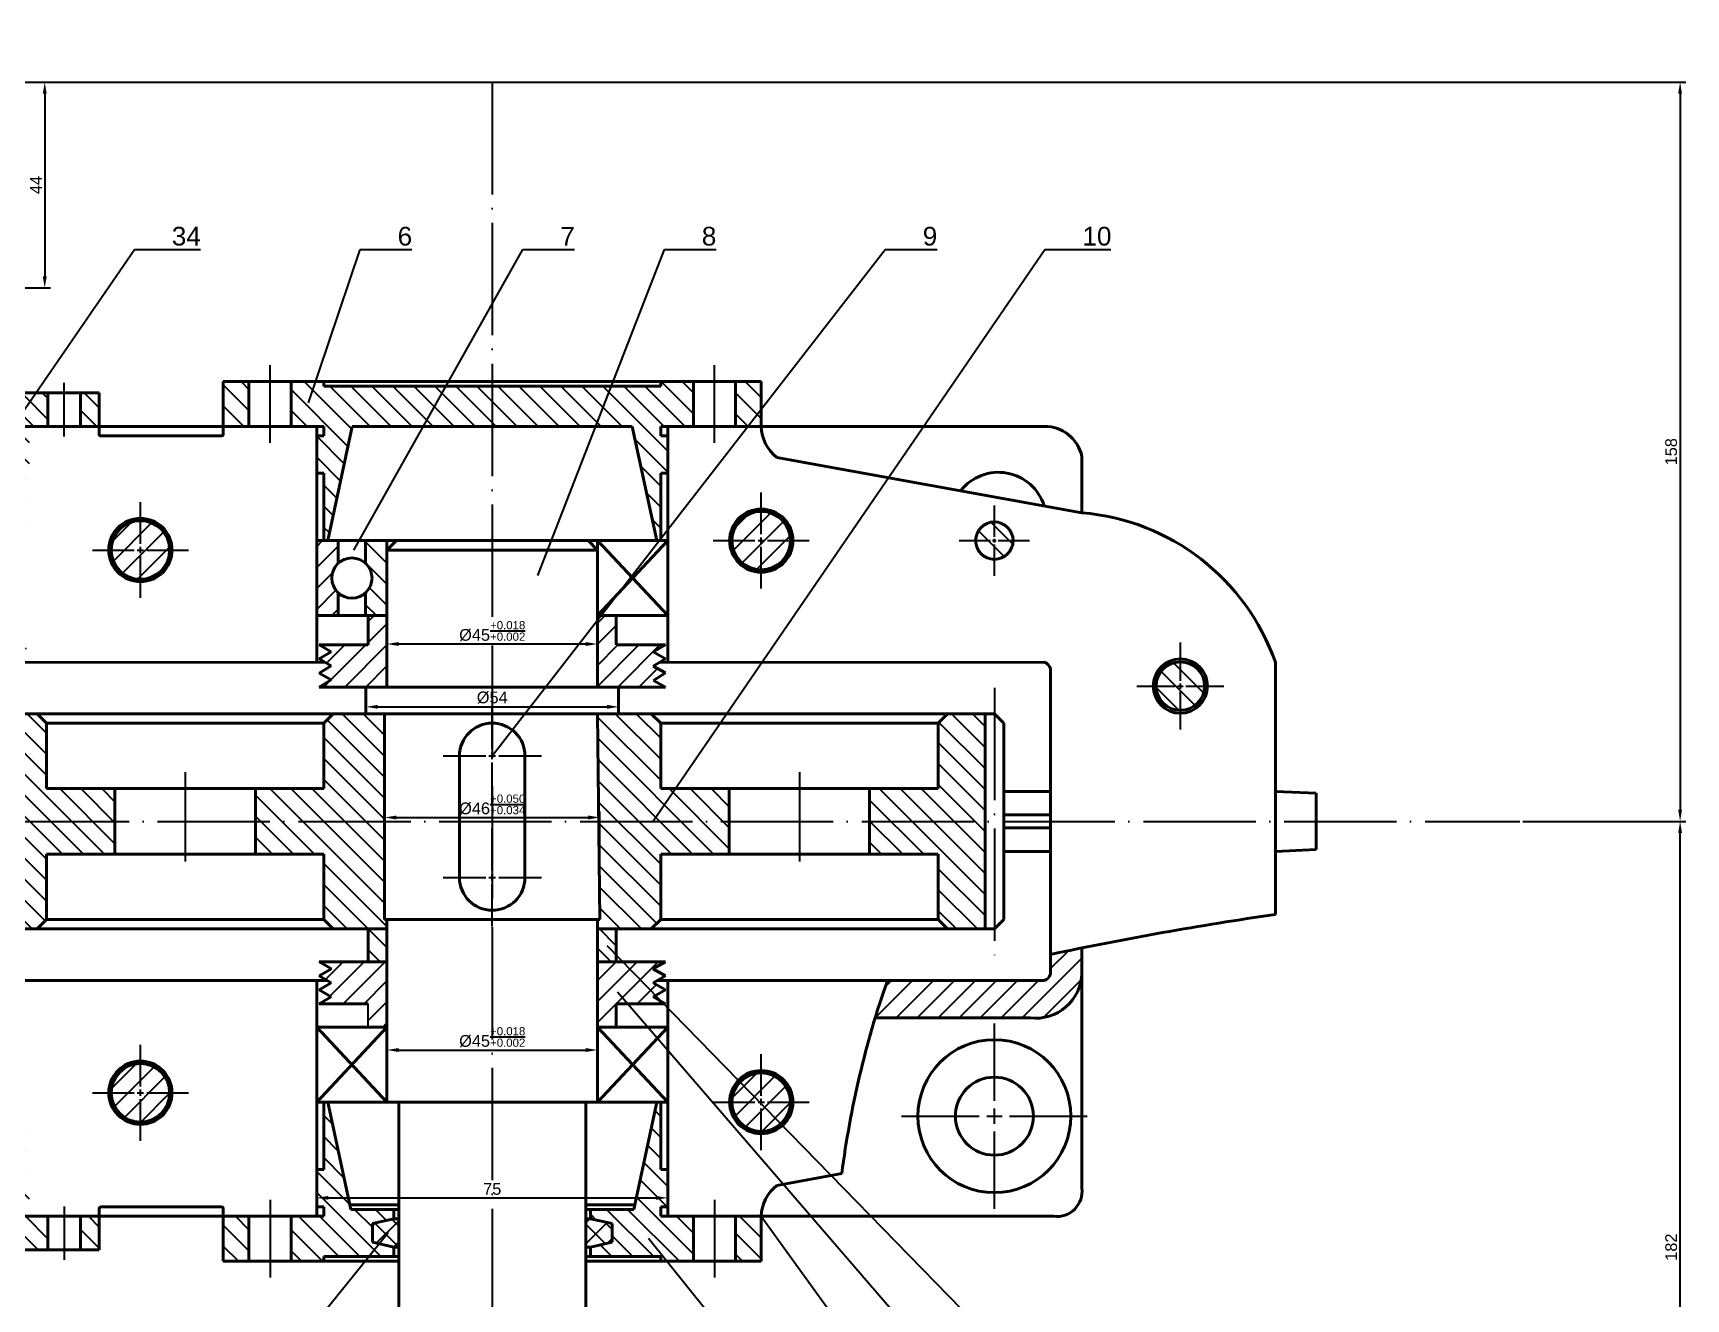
# Model space of a CAD drawing. Header units: millimetres. Extents: x 0 to 2913, y 0 to 841.
# Drawn here: x 326.5 to 679.8, y 185.9 to 456.5 of the extents above; entities that cross this region are included whole.
import ezdxf
from ezdxf import colors
from ezdxf.entities.mleader import LeaderData, LeaderLine
from ezdxf.math import Vec2, Vec3

# ---------------------------------------------------------------- set-up
doc = ezdxf.new("R2010")
doc.units = ezdxf.units.MM
doc.linetypes.add('ACAD_ISO04W100', pattern=[30, 24, -3, 0, -3])
doc.linetypes.add('CENTER2', pattern=[28.575, 19.05, -3.175, 3.175, -3.175])
doc.layers.get('0').update_dxf_attribs({"linetype": 'ACAD_ISO04W100'})
doc.layers.add('1', color=1, linetype='Continuous')
doc.layers.add('2', color=255, linetype='Continuous')
doc.layers.add('粗实线', color=7, linetype='Continuous', lineweight=30)
doc.styles.get("Standard").update_dxf_attribs({"font": 'arial.ttf'})
doc.dimstyles.new('ISO-25', dxfattribs={"dimtxt": 2.5, "dimasz": 2.5, "dimexe": 1.25, "dimexo": 0.625, "dimtad": 1, "dimtxsty": 'Standard', "dimcen": 2.5, "dimadec": 0, "dimazin": 0, "dimtfac": 1, "dimtmove": 0, "dimatfit": 3, "dimfxl": 1, "dimarcsym": 0})
pattern_1 = [(135, (-2254.677, -853.864), (-2.245064, -2.245064), [])]

# ---------------------------------------------------------------- blocks, each defined once
blk = doc.blocks.new('*U1')
at = {"color": 0, "linetype": 'CENTER2', "transparency": 16777216}
for p, q in [((0, 1.4), (0, 10.5)), ((-10.5, 0), (-1.4, 0)), ((1.4, 0), (10.5, 0)), ((0, -10.5), (0, -1.4))]:
    blk.add_line(p, q, dxfattribs=at)
at = {"color": 0, "linetype": 'Continuous', "transparency": 16777216}
for p, q in [((-0.7, 0), (0.7, 0)), ((0, -0.7), (0, 0.7))]:
    blk.add_line(p, q, dxfattribs=at)
blk = doc.blocks.new('*U4')
at = {"color": 0, "linetype": 'CENTER2', "transparency": 16777216}
blk.add_line((0, -8.3), (0, 8.3), dxfattribs=at)
blk = doc.blocks.new('*U5')
at = {"color": 0, "linetype": 'CENTER2', "transparency": 16777216}
blk.add_line((0, -8.3), (0, 8.3), dxfattribs=at)
blk = doc.blocks.new('*U6')
at = {"color": 0, "linetype": 'CENTER2', "transparency": 16777216}
blk.add_line((0, 8.3), (0, -8.3), dxfattribs=at)
blk = doc.blocks.new('*U7')
at = {"color": 0, "linetype": 'CENTER2', "transparency": 16777216}
blk.add_line((0, 8.3), (0, -8.3), dxfattribs=at)
blk = doc.blocks.new('*U10')
at = {"color": 0, "linetype": 'CENTER2', "transparency": 16777216}
for p, q in [((0, 1.4), (0, 10.5)), ((-10.5, 0), (-1.4, 0)), ((1.4, 0), (10.5, 0)), ((0, -10.5), (0, -1.4))]:
    blk.add_line(p, q, dxfattribs=at)
at = {"color": 0, "linetype": 'Continuous', "transparency": 16777216}
for p, q in [((-0.7, 0), (0.7, 0)), ((0, -0.7), (0, 0.7))]:
    blk.add_line(p, q, dxfattribs=at)
blk = doc.blocks.new('*U21')
at = {"color": 0, "linetype": 'CENTER2', "transparency": 16777216}
for p, q in [((0, 1.351), (0, 10.255)), ((-10.255, 0), (-1.351, 0)), ((1.351, 0), (10.255, 0)), ((0, -10.255), (0, -1.351))]:
    blk.add_line(p, q, dxfattribs=at)
at = {"color": 0, "linetype": 'Continuous', "transparency": 16777216}
for p, q in [((-0.6755, 0), (0.6755, 0)), ((0, -0.6755), (0, 0.6755))]:
    blk.add_line(p, q, dxfattribs=at)
blk = doc.blocks.new('*U22')
at = {"color": 0, "linetype": 'CENTER2', "transparency": 16777216}
for p, q in [((0, 1.351), (0, 10.255)), ((-10.255, 0), (-1.351, 0)), ((1.351, 0), (10.255, 0)), ((0, -10.255), (0, -1.351))]:
    blk.add_line(p, q, dxfattribs=at)
at = {"color": 0, "linetype": 'Continuous', "transparency": 16777216}
for p, q in [((-0.6755, 0), (0.6755, 0)), ((0, -0.6755), (0, 0.6755))]:
    blk.add_line(p, q, dxfattribs=at)
blk = doc.blocks.new('*U24')
at = {"color": 0, "linetype": 'CENTER2', "transparency": 16777216}
for p, q in [((0, 1.351), (0, 10.255)), ((-10.255, 0), (-1.351, 0)), ((1.351, 0), (10.255, 0)), ((0, -10.255), (0, -1.351))]:
    blk.add_line(p, q, dxfattribs=at)
at = {"color": 0, "linetype": 'Continuous', "transparency": 16777216}
for p, q in [((-0.6755, 0), (0.6755, 0)), ((0, -0.6755), (0, 0.6755))]:
    blk.add_line(p, q, dxfattribs=at)
blk = doc.blocks.new('*U25')
at = {"color": 0, "linetype": 'CENTER2', "transparency": 16777216}
for p, q in [((0, 0.8), (0, 7.5)), ((-7.5, 0), (-0.8, 0)), ((0.8, 0), (7.5, 0)), ((0, -7.5), (0, -0.8))]:
    blk.add_line(p, q, dxfattribs=at)
at = {"color": 0, "linetype": 'Continuous', "transparency": 16777216}
for p, q in [((-0.4, 0), (0.4, 0)), ((0, -0.4), (0, 0.4))]:
    blk.add_line(p, q, dxfattribs=at)
blk = doc.blocks.new('*U26')
at = {"color": 0, "linetype": 'CENTER2', "transparency": 16777216}
for p, q in [((0, 1.16), (0, 9.3)), ((-9.3, 0), (-1.16, 0)), ((1.16, 0), (9.3, 0)), ((0, -9.3), (0, -1.16))]:
    blk.add_line(p, q, dxfattribs=at)
at = {"color": 0, "linetype": 'Continuous', "transparency": 16777216}
for p, q in [((-0.58, 0), (0.58, 0)), ((0, -0.58), (0, 0.58))]:
    blk.add_line(p, q, dxfattribs=at)
blk = doc.blocks.new('*U27')
at = {"color": 0, "linetype": 'CENTER2', "transparency": 16777216}
for p, q in [((0, 1.351), (0, 10.255)), ((-10.255, 0), (-1.351, 0)), ((1.351, 0), (10.255, 0)), ((0, -10.255), (0, -1.351))]:
    blk.add_line(p, q, dxfattribs=at)
at = {"color": 0, "linetype": 'Continuous', "transparency": 16777216}
for p, q in [((-0.6755, 0), (0.6755, 0)), ((0, -0.6755), (0, 0.6755))]:
    blk.add_line(p, q, dxfattribs=at)
blk = doc.blocks.new('*U28')
at = {"color": 0, "linetype": 'CENTER2', "transparency": 16777216}
for p, q in [((0, 3.268), (0, 19.84)), ((-19.84, 0), (-3.268, 0)), ((3.268, 0), (19.84, 0)), ((0, -19.84), (0, -3.268))]:
    blk.add_line(p, q, dxfattribs=at)
at = {"color": 0, "linetype": 'Continuous', "transparency": 16777216}
for p, q in [((-1.634, 0), (1.634, 0)), ((0, -1.634), (0, 1.634))]:
    blk.add_line(p, q, dxfattribs=at)
blk = doc.blocks.new('*U29')
at = {"color": 0, "linetype": 'CENTER2', "transparency": 16777216}
blk.add_line((0, 10.5), (0, -10.5), dxfattribs=at)
blk = doc.blocks.new('*U30')
at = {"color": 0, "linetype": 'CENTER2', "transparency": 16777216}
blk.add_line((0, 10.5), (0, -10.5), dxfattribs=at)
blk = doc.blocks.new('_None')
blk = doc.blocks.new('*D43')
at = {"color": 0, "linetype": 'ByBlock', "lineweight": -2, "transparency": 16777216}
for p, q in [((309.29, 445.99), (330.27, 445.99)), ((329.02, 443.49), (329.02, 404.49)), ((309.29, 401.99), (330.27, 401.99))]:
    blk.add_line(p, q, dxfattribs=at)
at = {"color": 0, "linetype": 'ByBlock', "lineweight": -3, "transparency": 16777216}
for points in [[(328.6, 443.49), (329.44, 443.49), (329.02, 445.99)], [(328.6, 404.49), (329.44, 404.49), (329.02, 401.99)]]:
    blk.add_solid(points, dxfattribs=at)
at = {"layer": 'Defpoints', "color": 0, "linetype": 'ByBlock', "lineweight": -3, "transparency": 16777216}
for p in [(308.67, 445.99), (308.67, 401.99), (329.02, 401.99)]:
    blk.add_point(p, dxfattribs=at)
at = {"color": 0, "linetype": 'ByBlock', "lineweight": -3, "transparency": 16777216, "insert": (327.15, 423.99), "char_height": 2.5, "attachment_point": 5, "rotation": 90}
blk.add_mtext('44', dxfattribs=at)
blk = doc.blocks.new('_DotSmall')
at = {"color": 0, "linetype": 'ByBlock', "lineweight": -3, "const_width": 0.5}
blk.add_lwpolyline([(-0.0625, 0, 1), (0.0625, 0, 1)], format="xyb", close=True, dxfattribs=at)
blk = doc.blocks.new('*D45')
at = {"color": 0, "linetype": 'ByBlock', "lineweight": -2, "transparency": 16777216}
for p, q in [((644.96, 287.99), (679.82, 287.99)), ((678.57, 108.49), (678.57, 285.49)), ((442.79, 105.99), (679.82, 105.99))]:
    blk.add_line(p, q, dxfattribs=at)
at = {"color": 0, "linetype": 'ByBlock', "lineweight": -3, "transparency": 16777216}
for points in [[(678.15, 285.49), (678.98, 285.49), (678.57, 287.99)], [(678.15, 108.49), (678.98, 108.49), (678.57, 105.99)]]:
    blk.add_solid(points, dxfattribs=at)
at = {"layer": 'Defpoints', "color": 0, "linetype": 'ByBlock', "lineweight": -3, "transparency": 16777216}
for p in [(644.34, 287.99), (678.57, 287.99), (442.17, 105.99)]:
    blk.add_point(p, dxfattribs=at)
at = {"color": 0, "linetype": 'ByBlock', "lineweight": -3, "transparency": 16777216, "insert": (676.66, 196.99), "char_height": 2.5, "attachment_point": 5, "rotation": 90}
blk.add_mtext('182', dxfattribs=at)
blk = doc.blocks.new('*D46')
at = {"color": 0, "linetype": 'ByBlock', "lineweight": -2, "transparency": 16777216}
for p, q in [((309.29, 445.99), (679.82, 445.99)), ((678.57, 443.49), (678.57, 290.49)), ((644.96, 287.99), (679.82, 287.99))]:
    blk.add_line(p, q, dxfattribs=at)
at = {"color": 0, "linetype": 'ByBlock', "lineweight": -3, "transparency": 16777216}
for points in [[(678.15, 443.49), (678.98, 443.49), (678.57, 445.99)], [(678.15, 290.49), (678.98, 290.49), (678.57, 287.99)]]:
    blk.add_solid(points, dxfattribs=at)
at = {"layer": 'Defpoints', "color": 0, "linetype": 'ByBlock', "lineweight": -3, "transparency": 16777216}
for p in [(308.67, 445.99), (644.34, 287.99), (678.57, 287.99)]:
    blk.add_point(p, dxfattribs=at)
at = {"color": 0, "linetype": 'ByBlock', "lineweight": -3, "transparency": 16777216, "insert": (676.66, 366.99), "char_height": 2.5, "attachment_point": 5, "rotation": 90}
blk.add_mtext('158', dxfattribs=at)
blk = doc.blocks.new('*D105')
at = {"color": 0, "linetype": 'ByBlock', "lineweight": -2, "transparency": 16777216}
for p, q in [((402.17, 236.61), (402.17, 240.37)), ((447.17, 236.61), (447.17, 240.37)), ((404.67, 239.12), (444.67, 239.12))]:
    blk.add_line(p, q, dxfattribs=at)
at = {"color": 0, "linetype": 'ByBlock', "lineweight": 40, "transparency": 16777216}
for points in [[(404.67, 239.54), (404.67, 238.7), (402.17, 239.12)], [(444.67, 239.54), (444.67, 238.7), (447.17, 239.12)]]:
    blk.add_solid(points, dxfattribs=at)
at = {"layer": 'Defpoints', "color": 0, "linetype": 'ByBlock', "lineweight": 40, "transparency": 16777216}
for p in [(447.17, 239.12), (402.17, 235.99), (447.17, 235.99)]:
    blk.add_point(p, dxfattribs=at)
at = {"color": 0, "linetype": 'ByBlock', "lineweight": -3, "transparency": 16777216, "insert": (424.67, 241.87), "char_height": 2.5, "width": 3.7005, "attachment_point": 5}
blk.add_mtext('%%C45{\\H0.7x;\\S+0.018/+0.002;}', dxfattribs=at)
blk = doc.blocks.new('*D106')
at = {"color": 0, "linetype": 'ByBlock', "lineweight": -2, "transparency": 16777216}
for p, q in [((387.17, 212.96), (387.17, 206.27)), ((462.17, 212.96), (462.17, 206.27)), ((389.67, 207.52), (459.67, 207.52))]:
    blk.add_line(p, q, dxfattribs=at)
at = {"color": 0, "linetype": 'ByBlock', "lineweight": 40, "transparency": 16777216}
for points in [[(389.67, 207.94), (389.67, 207.11), (387.17, 207.52)], [(459.67, 207.94), (459.67, 207.11), (462.17, 207.52)]]:
    blk.add_solid(points, dxfattribs=at)
at = {"layer": 'Defpoints', "color": 0, "linetype": 'ByBlock', "lineweight": 40, "transparency": 16777216}
for p in [(387.17, 213.59), (462.17, 213.59), (462.17, 207.52)]:
    blk.add_point(p, dxfattribs=at)
at = {"color": 0, "linetype": 'ByBlock', "lineweight": -3, "transparency": 16777216, "insert": (424.67, 209.42), "char_height": 2.5, "attachment_point": 5}
blk.add_mtext('75', dxfattribs=at)
blk = doc.blocks.new('*D109')
at = {"color": 0, "linetype": 'ByBlock', "lineweight": -2, "transparency": 16777216}
for p, q in [((402.17, 317.33), (402.17, 327.15)), ((404.67, 325.9), (444.67, 325.9)), ((447.17, 317.33), (447.17, 327.15))]:
    blk.add_line(p, q, dxfattribs=at)
at = {"color": 0, "linetype": 'ByBlock', "lineweight": -3, "transparency": 16777216}
for points in [[(404.67, 326.31), (404.67, 325.48), (402.17, 325.9)], [(444.67, 326.31), (444.67, 325.48), (447.17, 325.9)]]:
    blk.add_solid(points, dxfattribs=at)
at = {"layer": 'Defpoints', "color": 0, "linetype": 'ByBlock', "lineweight": -3, "transparency": 16777216}
for p in [(447.17, 325.9), (402.17, 316.71), (447.17, 316.71)]:
    blk.add_point(p, dxfattribs=at)
at = {"color": 0, "linetype": 'ByBlock', "lineweight": -3, "transparency": 16777216, "insert": (424.67, 328.65), "char_height": 2.5, "attachment_point": 5}
blk.add_mtext('%%C45{\\H0.7x;\\S+0.018/+0.002;}', dxfattribs=at)
blk = doc.blocks.new('*D110')
at = {"color": 0, "linetype": 'ByBlock', "lineweight": -2, "transparency": 16777216}
for p, q in [((401.67, 267.61), (401.67, 290.07)), ((447.67, 267.61), (447.67, 290.07)), ((404.17, 288.82), (445.17, 288.82))]:
    blk.add_line(p, q, dxfattribs=at)
at = {"color": 0, "linetype": 'ByBlock', "lineweight": -3, "transparency": 16777216}
for points in [[(404.17, 289.24), (404.17, 288.4), (401.67, 288.82)], [(445.17, 289.24), (445.17, 288.4), (447.67, 288.82)]]:
    blk.add_solid(points, dxfattribs=at)
at = {"layer": 'Defpoints', "color": 0, "linetype": 'ByBlock', "lineweight": -3, "transparency": 16777216}
for p in [(447.67, 288.82), (401.67, 266.99), (447.67, 266.99)]:
    blk.add_point(p, dxfattribs=at)
at = {"color": 0, "linetype": 'ByBlock', "lineweight": -3, "transparency": 16777216, "insert": (424.67, 291.57), "char_height": 2.5, "attachment_point": 5}
blk.add_mtext('%%C46{\\H0.7x;\\S+0.050/+0.034;}', dxfattribs=at)
blk = doc.blocks.new('*D115')
at = {"color": 0, "linetype": 'ByBlock', "lineweight": -2, "transparency": 16777216}
for p, q in [((397.67, 311.61), (397.67, 313.72)), ((400.17, 312.47), (449.17, 312.47)), ((451.67, 311.73), (451.67, 313.72))]:
    blk.add_line(p, q, dxfattribs=at)
at = {"color": 0, "linetype": 'ByBlock', "lineweight": -3, "transparency": 16777216}
for points in [[(400.17, 312.89), (400.17, 312.05), (397.67, 312.47)], [(449.17, 312.89), (449.17, 312.05), (451.67, 312.47)]]:
    blk.add_solid(points, dxfattribs=at)
at = {"layer": 'Defpoints', "color": 0, "linetype": 'ByBlock', "lineweight": -3, "transparency": 16777216}
for p in [(397.67, 310.99), (451.67, 312.47), (451.67, 311.11)]:
    blk.add_point(p, dxfattribs=at)
at = {"color": 0, "linetype": 'ByBlock', "lineweight": -3, "transparency": 16777216, "insert": (424.67, 314.44), "char_height": 2.5, "attachment_point": 5}
blk.add_mtext('%%C54', dxfattribs=at)

msp = doc.modelspace()

# ---------------------------------------------------------------- hatches: boundary and pattern name
at = {"layer": '2', "true_color": 0xffffff}
h = msp.add_hatch(dxfattribs=at)
h.set_pattern_fill('ANSI31', angle=90)
h.set_pattern_definition(pattern_1)
h.paths.add_polyline_path([(329.67, 379.588), (324.67, 379.588), (324.67, 378.588), (311.67, 378.588), (311.67, 377.088), (316.168, 375.988), (316.168, 371.988), (311.67, 370.968), (311.67, 369.468), (319.451, 369.468), (323.492, 345.988), (324.67, 345.988), (324.67, 364.388), (325.67, 364.388), (325.67, 370.388), (324.67, 370.388), (324.67, 372.388), (329.67, 372.388)])
h.paths.add_polyline_path([(273.172, 375.988), (277.67, 377.088), (277.67, 378.588), (264.67, 378.588), (264.67, 379.588), (259.67, 379.588), (259.67, 372.388), (264.67, 372.388), (264.67, 370.388), (263.67, 370.388), (263.67, 364.388), (264.67, 364.388), (264.67, 345.988), (265.847, 345.988), (269.888, 369.468), (277.67, 369.468), (277.67, 370.968), (273.172, 371.988)])
h.paths.add_polyline_path([(252.67, 379.588), (248.67, 379.588), (248.67, 372.388), (252.67, 372.388)])
h.paths.add_polyline_path([(340.67, 379.588), (336.67, 379.588), (336.67, 372.388), (340.67, 372.388)])
h.paths.add_polyline_path([(372.67, 381.988), (367.17, 381.988), (367.17, 372.388), (372.67, 372.388)])
h.paths.add_polyline_path([(424.67, 380.988), (388.67, 380.988), (388.67, 381.988), (381.67, 381.988), (381.67, 372.388), (388.67, 372.388), (388.67, 370.388), (387.17, 370.388), (387.17, 362.388), (388.67, 362.388), (388.67, 347.988), (389.502, 347.988), (394.751, 372.388), (424.67, 372.388)])
h.paths.add_polyline_path([(467.67, 381.988), (460.67, 381.988), (460.67, 380.988), (424.67, 380.988), (424.67, 372.388), (454.597, 372.388), (459.828, 347.988), (460.67, 347.988), (460.67, 362.388), (462.17, 362.388), (462.17, 370.388), (460.67, 370.388), (460.67, 372.388), (467.67, 372.388)])
h.paths.add_polyline_path([(482.17, 381.988), (476.67, 381.988), (476.67, 372.388), (482.17, 372.388)])
h.paths.add_polyline_path([(460.674, 205.588), (462.173, 205.588), (462.172, 213.588), (460.674, 213.588), (460.674, 227.988), (459.841, 227.988), (454.91, 205.065), (445.67, 205.065), (445.67, 203.065), (450.275, 202.026), (450.275, 198.026), (445.67, 196.988), (445.67, 194.988), (460.674, 194.988), (460.674, 193.988), (467.674, 193.988), (467.674, 203.588), (460.674, 203.588)])
h.paths.add_polyline_path([(399.065, 202.026), (403.67, 203.065), (403.67, 205.065), (394.43, 205.065), (389.515, 227.988), (388.674, 227.988), (388.674, 213.588), (387.174, 213.588), (387.174, 205.588), (388.674, 205.588), (388.674, 203.588), (381.674, 203.588), (381.674, 193.988), (388.674, 193.988), (388.674, 194.988), (403.67, 194.988), (403.67, 196.988), (399.065, 198.026)])
h.paths.add_polyline_path([(372.674, 203.588), (367.174, 203.588), (367.174, 193.988), (372.674, 193.988)])
h.paths.add_polyline_path([(482.174, 193.988), (476.674, 193.988), (476.674, 203.588), (482.174, 203.588)])
h.paths.add_polyline_path([(329.67, 203.588), (324.67, 203.588), (324.67, 205.588), (325.67, 205.588), (325.67, 211.588), (324.67, 211.588), (324.67, 229.988), (323.492, 229.988), (318.949, 203.588), (304.584, 203.588, -0.0209845), (303.887, 197.388), (324.67, 197.388), (324.67, 196.388), (329.67, 196.388)])
h.paths.add_polyline_path([(340.67, 203.588), (336.67, 203.588), (336.67, 196.388), (340.67, 196.388)])
h = msp.add_hatch(dxfattribs=at)
h.set_pattern_fill('ANSI31')
h.set_pattern_definition([(45, (-2254.677, -853.864), (-2.245064, 2.245064), [])])
h.paths.add_polyline_path([(550.7, 255.526), (550.7, 260.934, 0.0022841), (543.997, 259.545), (543.997, 254.988, -0.22828), (542.997, 253.988), (509.128, 253.988, 0.0103103), (506.52, 245.988), (539.694, 245.988, 0.4403204)])
h.paths.add_polyline_path([(461.67, 251.988), (459.067, 253.48), (461.67, 254.988), (459.022, 256.488), (461.67, 257.988), (447.17, 257.988), (447.17, 243.988), (451.17, 243.988), (451.17, 248.988), (461.67, 248.988), (459.067, 250.48)])
h.paths.add_polyline_path([(402.17, 257.988), (387.67, 257.988), (390.317, 256.488), (387.67, 254.988), (390.272, 253.48), (387.67, 251.988), (390.272, 250.48), (387.67, 248.988), (398.17, 248.988), (398.17, 243.988), (402.17, 243.988)])
h.paths.add_polyline_path([(322.17, 251.002), (320.46, 251.998), (322.17, 252.995), (320.417, 253.988), (320.512, 253.988), (322.182, 254.988), (315.67, 254.988), (312.17, 254.988), (312.17, 243.988), (316.17, 243.988), (316.17, 249.009), (322.17, 249.009), (320.46, 250.005)])
h.paths.add_polyline_path([(325.168, 324.967), (323.443, 325.979), (325.17, 326.988), (316.17, 326.988), (316.17, 331.988), (312.17, 331.988), (312.167, 320.942), (316.165, 320.942), (325.179, 320.942), (323.446, 321.941), (325.171, 322.952), (323.442, 323.957)])
h.paths.add_polyline_path([(277.17, 331.988), (273.17, 331.988), (273.17, 326.988), (264.17, 326.988), (265.9, 325.991), (264.161, 325.001), (265.887, 324), (264.148, 323.012), (265.916, 321.988), (265.843, 321.988), (264.155, 320.996), (273.166, 320.996), (277.17, 320.996)])
h.paths.add_polyline_path([(402.17, 331.988), (398.17, 331.988), (398.17, 325.699), (387.67, 325.699), (390.268, 324.199), (387.67, 322.699), (390.262, 321.227), (387.67, 319.699), (390.266, 318.214), (387.67, 316.699), (397.67, 316.708), (397.67, 316.708), (402.17, 316.708)])
h.paths.add_polyline_path([(461.67, 319.708), (459.081, 321.192), (461.67, 322.708), (459.062, 324.225), (461.67, 325.708), (451.17, 325.708), (451.17, 331.988), (447.17, 331.988), (447.17, 316.708), (461.67, 316.708), (459.125, 318.119)])
h.paths.add_polyline_path([(475.915, 347.988, 1), (488.425, 347.988, 1)])
h.paths.add_polyline_path([(475.915, 227.988, 1), (488.425, 227.988, 1)])
h.paths.add_polyline_path([(343.208, 229.988, 1), (355.718, 229.988, 1)])
h.paths.add_polyline_path([(343.208, 345.988, 1), (355.718, 345.988, 1)])
h.paths.add_polyline_path([(237.415, 345.988, 1), (249.925, 345.988, 1)])
h = msp.add_hatch(dxfattribs=at)
h.set_pattern_fill('ANSI31', angle=90)
h.set_pattern_definition(pattern_1)
h.paths.add_polyline_path([(527.997, 347.988, 1), (535.997, 347.988, 1)])
h.paths.add_polyline_path([(566.574, 316.902, 1), (576.934, 316.902, 1)])
h.paths.add_polyline_path([(451.17, 264.988), (447.17, 264.988), (447.17, 257.988), (451.17, 257.988)])
h.paths.add_polyline_path([(402.17, 264.988), (398.17, 264.988), (398.17, 257.988), (402.17, 257.988)])
at = {"layer": '2', "lineweight": -3, "true_color": 0xffffff}
h = msp.add_hatch(dxfattribs=at)
h.set_pattern_fill('ANSI31')
h.paths.add_polyline_path([(387.17, 331.988), (391.729, 331.988), (391.729, 336.851, -0.2073067), (390.37, 339.988, -0.2073067), (391.729, 343.125), (391.729, 347.988), (388.67, 347.988), (387.17, 347.988)])
h = msp.add_hatch(dxfattribs=at)
h.set_pattern_fill('ANSI31', angle=90)
h.paths.add_polyline_path([(402.17, 347.988), (397.611, 347.988), (397.611, 343.125, -0.2073067), (398.97, 339.988, -0.2073067), (397.611, 336.851), (397.611, 331.988), (402.17, 331.988)])
at = {"layer": '2', "true_color": 0xffffff}
h = msp.add_hatch(dxfattribs=at)
h.set_pattern_fill('ANSI31', angle=90)
h.set_pattern_definition(pattern_1)
h.paths.add_polyline_path([(529.997, 310.988), (521.997, 310.988), (519.997, 308.988), (519.997, 294.988), (505.336, 294.988), (505.336, 287.988), (529.997, 287.988)])
h.paths.add_polyline_path([(529.997, 287.988), (505.336, 287.988), (505.336, 280.988), (519.997, 280.988), (519.997, 266.988), (521.997, 264.988), (529.997, 264.988)])
h.paths.add_polyline_path([(460.674, 308.988), (458.674, 310.988), (451.67, 310.988), (447.17, 310.988), (447.431, 287.988), (475.336, 287.988), (475.336, 294.988), (460.674, 294.988)])
h.paths.add_polyline_path([(460.674, 280.988), (475.336, 280.988), (475.336, 287.988), (447.431, 287.988), (447.67, 266.988), (447.17, 266.988), (447.17, 264.988), (458.674, 264.988), (460.674, 266.988)])
h.paths.add_polyline_path([(401.67, 310.988), (399.67, 310.988), (390.697, 310.988), (388.697, 308.988), (388.697, 294.988), (374.035, 294.988), (374.035, 287.988), (401.67, 287.988)])
h.paths.add_polyline_path([(401.67, 287.988), (374.035, 287.988), (374.035, 280.988), (388.697, 280.988), (388.697, 266.988), (390.697, 264.988), (402.17, 264.988), (402.17, 266.988), (401.67, 266.988)])
h.paths.add_polyline_path([(329.374, 308.988), (327.374, 310.988), (319.374, 310.988), (319.374, 287.988), (344.035, 287.988), (344.035, 294.988), (329.374, 294.988)])
h.paths.add_polyline_path([(329.374, 280.988), (344.035, 280.988), (344.035, 287.988), (319.374, 287.988), (319.374, 264.988), (327.374, 264.988), (329.374, 266.988)])
at = {"layer": '粗实线', "lineweight": -3, "true_color": 0xffffff}
h = msp.add_hatch(dxfattribs=at)
h.set_pattern_fill('ANSI37')
h.paths.add_polyline_path([(556.105, 521.905), (554.005, 521.905), (554.005, 515.675), (556.105, 515.675)])
h.paths.add_polyline_path([(554.005, 509.445), (556.105, 509.445), (556.105, 515.675), (554.005, 515.675)])
h.paths.add_polyline_path([(278.67, 377.088), (277.67, 377.088), (273.172, 375.988), (273.172, 371.988), (277.67, 370.968), (278.67, 370.968)])
h.paths.add_polyline_path([(316.168, 375.988), (311.67, 377.088), (310.67, 377.088), (310.67, 370.968), (311.67, 370.968), (316.168, 371.988)])
h.paths.add_polyline_path([(450.275, 198.026), (450.275, 202.026), (445.67, 203.065), (444.67, 203.065), (444.67, 196.988), (445.67, 196.988)])
h.paths.add_polyline_path([(404.67, 203.065), (403.67, 203.065), (399.065, 202.026), (399.065, 198.026), (403.67, 196.988), (404.67, 196.988)])

# ---------------------------------------------------------------- linework, layer by layer
for p, q in [((424.67, 445.988), (424.67, 88.848)), ((333.17, 370.275), (333.17, 381.701)), ((531.997, 316.555), (531.997, 259.421)), ((333.17, 205.701), (333.17, 194.275))]:
    msp.add_line(p, q)
at = {"color": 7, "true_color": 0xffffff}
msp.add_line((112.353, 287.988), (644.336, 287.988), dxfattribs=at)
at = {"layer": '1', "lineweight": 40}
for p, q in [((394.67, 381.988), (454.67, 381.988)), ((394.67, 193.988), (404.67, 193.988))]:
    msp.add_line(p, q, dxfattribs=at)
at = {"layer": '1'}
msp.add_line((444.67, 193.988), (454.67, 193.988), dxfattribs=at)
at = {"layer": '2', "lineweight": 40}
for p, q in [((388.67, 381.988), (367.17, 381.988)), ((367.17, 381.988), (367.17, 372.388)), ((372.67, 372.388), (372.67, 381.988)), ((381.67, 372.388), (381.67, 381.988)), ((388.67, 380.988), (388.67, 381.988)), ((388.67, 381.988), (460.67, 381.988)), ((482.17, 381.988), (460.67, 381.988)), ((460.67, 381.988), (460.67, 380.988)), ((467.67, 372.388), (467.67, 381.988)), ((476.67, 372.388), (476.67, 381.988)), ((482.17, 372.388), (482.17, 381.988)), ((340.67, 379.588), (324.67, 379.588)), ((329.67, 372.388), (329.67, 379.588)), ((336.67, 372.388), (336.67, 379.588)), ((340.67, 372.388), (340.67, 379.588)), ((460.67, 380.988), (388.67, 380.988)), ((324.67, 372.388), (340.67, 372.388)), ((340.67, 372.388), (367.17, 372.388)), ((340.67, 372.388), (340.67, 370.688)), ((367.17, 372.388), (388.67, 372.388)), ((367.17, 372.388), (367.17, 370.688)), ((387.17, 372.388), (387.17, 321.965)), ((388.67, 372.388), (388.67, 370.388)), ((394.751, 372.388), (389.502, 347.988)), ((454.597, 372.388), (394.751, 372.388)), ((459.828, 347.988), (454.597, 372.388)), ((460.67, 370.388), (460.67, 372.388)), ((460.67, 372.388), (482.17, 372.388)), ((462.17, 372.388), (462.17, 321.95)), ((482.17, 372.388), (542.7, 372.388)), ((340.92, 370.388), (366.92, 370.388)), ((388.67, 370.388), (387.17, 370.388)), ((462.17, 370.388), (460.67, 370.388)), ((485.497, 365.786), (550.7, 353.958)), ((550.7, 365.958), (550.7, 353.958)), ((387.17, 362.388), (388.67, 362.388)), ((388.67, 362.388), (388.67, 347.988)), ((460.67, 347.988), (460.67, 362.388)), ((460.67, 362.388), (462.17, 362.388)), ((402.17, 347.988), (387.17, 347.988)), ((388.67, 347.988), (460.67, 347.988)), ((391.729, 343.125), (391.729, 347.988)), ((392.17, 347.988), (457.17, 347.988)), ((397.611, 343.125), (397.611, 347.988)), ((447.17, 347.988), (402.17, 347.988)), ((402.17, 331.988), (402.17, 347.988)), ((404.17, 347.988), (402.17, 345.988)), ((445.17, 347.988), (447.17, 345.988)), ((462.17, 347.988), (447.17, 347.988)), ((447.17, 347.988), (447.17, 331.988)), ((447.17, 347.988), (462.17, 331.988)), ((462.17, 347.988), (447.17, 331.988)), ((447.17, 345.988), (402.17, 345.988)), ((391.729, 336.851), (391.729, 331.988)), ((397.611, 331.988), (397.611, 336.851)), ((387.17, 331.988), (402.17, 331.988)), ((398.17, 331.988), (398.17, 325.699)), ((402.17, 331.988), (402.17, 316.708)), ((447.17, 331.988), (462.17, 331.988)), ((447.17, 331.988), (447.17, 316.708)), ((451.17, 331.988), (451.17, 325.708)), ((398.17, 325.699), (387.67, 325.699)), ((387.67, 325.699), (390.268, 324.199)), ((451.17, 325.708), (461.67, 325.708)), ((461.67, 325.708), (459.062, 324.225)), ((323.526, 321.988), (388.966, 321.963)), ((390.268, 324.199), (387.67, 322.699)), ((387.67, 322.699), (390.262, 321.227)), ((459.062, 324.225), (461.67, 322.708)), ((461.67, 322.708), (459.081, 321.192)), ((460.378, 321.951), (542.669, 321.988)), ((592.054, 322.009), (592.054, 268.104)), ((390.262, 321.227), (387.67, 319.699)), ((387.67, 319.699), (390.266, 318.214)), ((390.266, 318.214), (387.67, 316.699)), ((459.081, 321.192), (461.67, 319.708)), ((461.67, 319.708), (459.125, 318.119)), ((459.125, 318.119), (461.67, 316.708)), ((543.997, 287.988), (543.997, 320.658)), ((387.67, 316.699), (398.17, 316.708)), ((397.67, 311.108), (397.67, 316.708)), ((397.67, 316.708), (451.67, 316.708)), ((398.17, 316.708), (402.17, 316.708)), ((461.67, 316.708), (447.17, 316.708)), ((451.67, 311.108), (451.67, 316.708)), ((397.67, 310.988), (317.374, 310.988)), ((327.374, 310.988), (329.374, 308.988)), ((388.697, 308.988), (390.697, 310.988)), ((397.67, 310.988), (451.67, 310.988)), ((401.67, 266.988), (401.67, 310.988)), ((447.17, 310.988), (447.67, 266.988)), ((531.997, 310.988), (451.67, 310.988)), ((458.674, 310.988), (460.674, 308.988)), ((519.997, 308.988), (521.997, 310.988)), ((529.997, 310.988), (529.997, 264.988)), ((533.997, 308.988), (531.997, 310.988)), ((329.374, 308.988), (329.374, 294.988)), ((329.374, 308.988), (388.697, 308.988)), ((388.697, 308.988), (388.697, 294.988)), ((460.674, 308.988), (460.674, 294.988)), ((460.674, 308.988), (519.997, 308.988)), ((519.997, 308.988), (519.997, 294.988)), ((533.997, 266.988), (533.997, 308.988)), ((417.67, 301.988), (417.67, 275.988)), ((431.67, 301.988), (431.67, 275.988)), ((329.374, 294.988), (344.035, 294.988)), ((344.035, 294.988), (344.035, 280.988)), ((344.035, 294.988), (374.035, 294.988)), ((374.035, 294.988), (374.035, 280.988)), ((374.035, 294.988), (388.697, 294.988)), ((460.674, 294.988), (475.336, 294.988)), ((475.336, 294.988), (475.336, 280.988)), ((475.336, 294.988), (505.336, 294.988)), ((505.336, 294.988), (505.336, 280.988)), ((505.336, 294.988), (519.997, 294.988)), ((543.997, 294.375), (533.997, 294.375)), ((600.753, 293.988), (592.054, 294.375)), ((600.753, 281.988), (600.753, 293.988)), ((543.997, 289.375), (533.997, 289.375)), ((543.997, 286.575), (533.997, 286.575)), ((543.997, 287.988), (543.997, 255.318)), ((344.035, 280.988), (329.374, 280.988)), ((329.374, 280.988), (329.374, 266.988)), ((344.035, 280.988), (374.035, 280.988)), ((374.035, 280.988), (388.697, 280.988)), ((388.697, 280.988), (388.697, 266.988)), ((475.336, 280.988), (460.674, 280.988)), ((460.674, 280.988), (460.674, 266.988)), ((475.336, 280.988), (505.336, 280.988)), ((505.336, 280.988), (519.997, 280.988)), ((519.997, 280.988), (519.997, 266.988)), ((543.997, 281.575), (533.997, 281.575)), ((600.753, 281.988), (592.054, 281.575)), ((317.374, 264.988), (402.17, 264.988)), ((327.374, 264.988), (329.374, 266.988)), ((329.374, 266.988), (388.697, 266.988)), ((390.697, 264.988), (388.697, 266.988)), ((398.17, 257.988), (398.17, 264.988)), ((401.67, 266.988), (447.67, 266.988)), ((402.17, 266.988), (402.17, 243.988)), ((447.17, 243.988), (447.17, 266.988)), ((447.17, 264.988), (531.997, 264.988)), ((451.17, 257.988), (451.17, 264.988)), ((458.674, 264.988), (460.674, 266.988)), ((460.674, 266.988), (519.997, 266.988)), ((521.997, 264.988), (519.997, 266.988)), ((531.997, 264.988), (533.997, 266.988)), ((390.317, 256.488), (387.67, 257.988)), ((387.67, 257.988), (402.17, 257.988)), ((461.67, 257.988), (447.17, 257.988)), ((459.022, 256.488), (461.67, 257.988)), ((550.7, 260.934), (550.7, 209.588)), ((387.67, 254.988), (390.317, 256.488)), ((390.272, 253.48), (387.67, 254.988)), ((461.67, 254.988), (459.022, 256.488)), ((459.067, 253.48), (461.67, 254.988)), ((320.512, 253.988), (389.396, 253.988)), ((387.17, 243.988), (387.17, 253.988)), ((387.67, 251.988), (390.272, 253.48)), ((390.272, 250.48), (387.67, 251.988)), ((461.67, 251.988), (459.067, 253.48)), ((459.067, 250.48), (461.67, 251.988)), ((459.944, 253.988), (542.667, 253.988)), ((462.17, 227.988), (462.17, 254.234)), ((387.67, 248.988), (390.272, 250.48)), ((398.17, 248.988), (387.67, 248.988)), ((451.17, 243.988), (451.17, 248.988)), ((451.17, 248.988), (461.67, 248.988)), ((461.67, 248.988), (459.067, 250.48)), ((402.17, 243.988), (387.17, 243.988)), ((387.17, 243.988), (387.17, 227.988)), ((387.17, 243.988), (402.17, 227.988)), ((402.17, 243.988), (387.17, 227.988)), ((402.17, 227.988), (402.17, 243.988)), ((447.17, 243.988), (462.17, 243.988)), ((447.17, 227.988), (447.17, 243.988)), ((447.17, 243.988), (462.17, 227.988)), ((462.17, 243.988), (447.17, 227.988)), ((506.52, 245.988), (539.694, 245.988)), ((387.17, 227.988), (402.17, 227.988)), ((387.174, 203.588), (387.17, 227.988)), ((388.674, 227.988), (388.674, 213.588)), ((389.515, 227.988), (394.43, 205.065)), ((402.17, 227.988), (447.17, 227.988)), ((404.67, 163.988), (404.67, 227.988)), ((444.67, 163.988), (444.67, 227.988)), ((462.17, 227.988), (447.17, 227.988)), ((454.91, 205.065), (459.841, 227.988)), ((460.674, 213.588), (460.674, 227.988)), ((462.174, 203.588), (462.17, 227.988)), ((388.674, 213.588), (387.174, 213.588)), ((462.174, 213.588), (460.674, 213.588)), ((485.497, 210.19), (499.392, 212.711)), ((340.67, 203.588), (340.67, 205.288)), ((340.92, 205.588), (366.92, 205.588)), ((367.17, 203.588), (367.17, 205.288)), ((387.174, 205.588), (388.674, 205.588)), ((388.674, 205.588), (388.674, 203.588)), ((404.67, 206.065), (394.215, 206.065)), ((394.43, 205.065), (404.67, 205.065)), ((403.67, 203.065), (403.67, 205.065)), ((444.67, 206.065), (455.125, 206.065)), ((454.91, 205.065), (444.67, 205.065)), ((445.67, 203.065), (445.67, 205.065)), ((460.674, 203.588), (460.674, 205.588)), ((460.674, 205.588), (462.174, 205.588)), ((340.67, 203.588), (324.67, 203.588)), ((329.67, 203.588), (329.67, 196.388)), ((336.67, 203.588), (336.67, 196.388)), ((340.67, 196.388), (340.67, 203.588)), ((340.67, 203.588), (367.174, 203.588)), ((388.674, 203.588), (367.174, 203.588)), ((367.174, 203.588), (367.174, 193.988)), ((372.674, 203.588), (372.674, 193.988)), ((381.674, 203.588), (381.674, 193.988)), ((403.67, 203.065), (399.065, 202.026)), ((399.065, 202.026), (399.065, 198.026)), ((404.67, 203.065), (403.67, 203.065)), ((444.67, 203.065), (445.67, 203.065)), ((444.67, 203.065), (444.67, 196.988)), ((445.67, 203.065), (450.275, 202.026)), ((450.275, 202.026), (450.275, 198.026)), ((482.174, 203.588), (460.674, 203.588)), ((467.674, 203.588), (467.674, 193.988)), ((476.674, 203.588), (476.674, 193.988)), ((482.174, 193.988), (482.174, 203.588)), ((544.7, 203.588), (482.174, 203.588)), ((399.065, 198.026), (403.67, 196.988)), ((450.275, 198.026), (445.67, 196.988)), ((324.67, 196.388), (340.67, 196.388)), ((388.674, 193.988), (388.674, 194.988)), ((388.674, 194.988), (404.67, 194.988)), ((404.67, 196.988), (403.67, 196.988)), ((403.67, 196.988), (403.67, 194.988)), ((444.67, 194.988), (444.67, 196.988)), ((444.67, 196.988), (445.67, 196.988)), ((460.674, 194.988), (444.67, 194.988)), ((445.67, 196.988), (445.67, 194.988)), ((460.674, 194.988), (460.674, 193.988)), ((367.174, 193.988), (388.674, 193.988)), ((388.674, 193.988), (404.67, 193.988)), ((460.674, 193.988), (444.67, 193.988)), ((460.674, 193.988), (482.174, 193.988))]:
    msp.add_line(p, q, dxfattribs=at)
at = {"layer": '2', "lineweight": -3}
msp.add_line((382.386, 381.988), (396.246, 381.988), dxfattribs=at)
at = {"layer": '2'}
for p, q in [((387.17, 370.388), (387.17, 362.388)), ((462.17, 362.388), (462.17, 370.388)), ((387.17, 347.988), (387.17, 331.988)), ((388.67, 347.988), (389.502, 347.988)), ((459.828, 347.988), (460.67, 347.988)), ((462.17, 331.988), (462.17, 347.988)), ((402.17, 331.988), (398.17, 331.988)), ((447.17, 331.988), (451.17, 331.988)), ((319.374, 310.988), (327.374, 310.988)), ((399.67, 310.988), (389.17, 310.988)), ((397.67, 310.988), (397.67, 311.108)), ((401.67, 310.988), (399.67, 310.988)), ((401.67, 310.988), (447.17, 310.988)), ((529.997, 310.988), (521.997, 310.988)), ((531.997, 310.988), (529.997, 310.988)), ((531.997, 310.988), (529.997, 310.988)), ((447.17, 266.988), (402.17, 266.988)), ((398.17, 243.988), (398.17, 248.988)), ((402.17, 243.988), (398.17, 243.988)), ((447.17, 243.988), (451.17, 243.988)), ((462.17, 243.988), (462.17, 227.988)), ((389.515, 227.988), (388.674, 227.988)), ((460.674, 227.988), (459.841, 227.988)), ((387.174, 213.588), (387.174, 205.588)), ((462.174, 205.588), (462.174, 213.588)), ((444.67, 205.065), (444.67, 203.065))]:
    msp.add_line(p, q, dxfattribs=at)
at = {"layer": '2', "lineweight": 40}
for centre, radius in [((482.17, 347.988), 6.755), ((482.17, 347.988), 6.255), ((349.463, 345.988), 6.755), ((349.463, 345.988), 6.255), ((531.997, 347.988), 4), ((394.67, 339.988), 4.3), ((571.754, 316.902), 5.8), ((571.754, 316.902), 5.18), ((531.997, 224.986), 16.34), ((349.463, 229.988), 6.755), ((349.463, 229.988), 6.255), ((482.17, 227.988), 6.755), ((482.17, 227.988), 6.255), ((531.997, 224.986), 8.34)]:
    msp.add_circle(centre, radius, dxfattribs=at)
for centre, radius, start, end in [((490.6, 372.497), 8.431, 180.74066, 232.75175), ((542.828, 364.355), 8.034, 11.50308, 90.91184), ((340.947, 370.665), 0.278, 175.21256, 264.40287), ((366.893, 370.665), 0.278, 275.59713, 4.78744), ((532.86, 352.338), 10.257, 17.47963, 141.9562), ((546.75, 306.106), 48.015, 19.34291, 85.28117), ((541.951, 319.943), 2.167, 19.28174, 70.71826), ((424.67, 301.988), 7, 0, 180), ((424.67, 275.988), 7, 180, 0), ((699.315, -473.376), 749.197, 98.2312, 101.964891), ((540.831, 255.794), 9.872, 263.38369, 358.44318), ((541.951, 256.033), 2.167, 289.28174, 340.71826), ((701.784, 186.758), 204.049, 160.7629, 172.69289), ((490.6, 203.479), 8.431, 127.24825, 179.25934), ((545.367, 208.92), 5.374, 262.8629, 7.1371), ((340.947, 205.286), 0.278, 95.707, 184.89732), ((366.893, 205.311), 0.278, 355.21256, 84.40287)]:
    msp.add_arc(centre, radius, start, end, dxfattribs=at)

# ---------------------------------------------------------------- block references
at = {"linetype": 'CENTER2'}
for name, p in [('*U4', (377.17, 377.188)), ('*U5', (472.17, 377.188)), ('*U24', (482.17, 347.988)), ('*U22', (349.463, 345.988)), ('*U25', (531.997, 347.988)), ('*U26', (571.754, 316.902)), ('*U10', (424.67, 301.988)), ('*U29', (359.035, 287.988)), ('*U30', (490.336, 287.988)), ('*U1', (424.67, 275.988)), ('*U28', (531.997, 224.986)), ('*U21', (349.463, 229.988)), ('*U27', (482.17, 227.988)), ('*U7', (377.174, 198.788)), ('*U6', (472.174, 198.788))]:
    msp.add_blockref(name, p, dxfattribs=at)

# ---------------------------------------------------------------- dimensions: what is measured, and where the dimension line sits
at = {"color": 0, "linetype": 'ByBlock', "lineweight": -3}
for base, p1, p2, picture, middle in [((329.021, 401.988), (308.67, 445.988), (308.67, 401.988), '*D43', (327.146, 423.988)), ((678.565, 287.988), (308.67, 445.988), (644.336, 287.988), '*D46', (676.664, 366.988)), ((678.565, 287.988), (442.17, 105.988), (644.336, 287.988), '*D45', (676.664, 196.988))]:
    dim = msp.add_linear_dim(base=base, p1=p1, p2=p2, angle=90, dimstyle='ISO-25', override={"dimldrblk": 'DotSmall'}, dxfattribs=at)
    dim.commit()
    dim.dimension.update_dxf_attribs({"geometry": picture, "text_midpoint": middle})
at = {"linetype": 'ByBlock', "lineweight": -3}
for base, p1, p2, text, picture, middle in [((447.17, 325.897), (402.17, 316.708), (447.17, 316.708), '%%C<>{\\H0.7x;\\S+0.018/+0.002;}', '*D109', (424.67, 328.651)), ((451.67, 312.47), (397.67, 310.988), (451.67, 311.108), '%%C<>', '*D115', (424.67, 314.442)), ((447.67, 288.82), (401.67, 266.988), (447.67, 266.988), '%%C<>{\\H0.7x;\\S+0.050/+0.034;}', '*D110', (424.67, 291.574))]:
    dim = msp.add_linear_dim(base=base, p1=p1, p2=p2, text=text, dimstyle='ISO-25', override={"dimldrblk": 'DotSmall'}, dxfattribs=at)
    dim.commit()
    dim.dimension.update_dxf_attribs({"geometry": picture, "text_midpoint": middle})
dim = msp.add_linear_dim(base=(447.17, 239.119), p1=(402.17, 235.988), p2=(447.17, 235.988), text='%%C45{\\H0.7x;\\S+0.018/+0.002;}', dimstyle='ISO-25', override={"dimldrblk": 'DotSmall'}, dxfattribs=at)
dim.commit()
dim.dimension.update_dxf_attribs({"geometry": '*D105', "text_midpoint": (424.67, 239.119), "dimtype": 160})
dim = msp.add_linear_dim(base=(462.174, 207.522), p1=(387.174, 213.588), p2=(462.174, 213.588), dimstyle='ISO-25', override={"dimldrblk": 'DotSmall'}, dxfattribs=at)
dim.commit()
dim.dimension.update_dxf_attribs({"geometry": '*D106', "text_midpoint": (424.674, 209.418)})

# ---------------------------------------------------------------- leaders
at = {"layer": '粗实线', "color": 0, "lineweight": -3}
ml = msp.add_multileader_mtext('Standard', dxfattribs=at)
ml.set_content('34')
ml.set_leader_properties()
ml.set_arrow_properties(name='NONE')
ml.build(insert=Vec2(0, 0))
ml.multileader.update_dxf_attribs({"text_left_attachment_type": 5, "text_right_attachment_type": 5, "dogleg_length": 6})
ctx = ml.context
ctx.base_point, ctx.plane_origin = Vec3(354.174, 410.246), Vec3(324.67, 375.988)
ctx.left_attachment, ctx.right_attachment = 5, 5
notes = []
notes.append((ctx, [(0, (1, 1, 0), (348.174, 410.246), (1, 0), 6, [(0, [(324.67, 375.988)], 0, [])])]))
ctx.mtext.insert, ctx.mtext.flow_direction = Vec3(356.174, 415.063), 5
ml = msp.add_multileader_mtext('Standard', dxfattribs=at)
ml.set_content('6')
ml.set_leader_properties()
ml.set_arrow_properties(name='NONE')
ml.build(insert=Vec2(0, 0))
ml.multileader.update_dxf_attribs({"text_left_attachment_type": 5, "text_right_attachment_type": 5, "dogleg_length": 6})
ctx = ml.context
ctx.base_point, ctx.plane_origin = Vec3(402.446, 410.246), Vec3(385.38, 377.475)
ctx.left_attachment, ctx.right_attachment = 5, 5
notes.append((ctx, [(0, (1, 1, 0), (396.446, 410.246), (1, 0), 6, [(0, [(385.38, 377.475)], 0, [])])]))
ctx.mtext.insert, ctx.mtext.flow_direction = Vec3(404.446, 415.063), 5
ml = msp.add_multileader_mtext('Standard', dxfattribs=at)
ml.set_content('7')
ml.set_leader_properties()
ml.set_arrow_properties(name='NONE')
ml.build(insert=Vec2(0, 0))
ml.multileader.update_dxf_attribs({"text_left_attachment_type": 5, "text_right_attachment_type": 5, "dogleg_length": 6})
ctx = ml.context
ctx.base_point, ctx.plane_origin = Vec3(437.224, 410.246), Vec3(395.063, 345.988)
ctx.left_attachment, ctx.right_attachment = 5, 5
notes.append((ctx, [(0, (1, 1, 0), (431.224, 410.246), (1, 0), 6, [(0, [(395.063, 345.988)], 0, [])])]))
ctx.mtext.insert, ctx.mtext.flow_direction = Vec3(439.224, 415.046), 5
ml = msp.add_multileader_mtext('Standard', dxfattribs=at)
ml.set_content('9')
ml.set_leader_properties()
ml.set_arrow_properties(name='NONE')
ml.build(insert=Vec2(0, 0))
ml.multileader.update_dxf_attribs({"text_left_attachment_type": 5, "text_right_attachment_type": 5, "dogleg_length": 6})
ctx = ml.context
ctx.base_point, ctx.plane_origin = Vec3(514.685, 410.246), Vec3(424.67, 301.988)
ctx.left_attachment, ctx.right_attachment = 5, 5
notes.append((ctx, [(0, (1, 1, 0), (508.685, 410.246), (1, 0), 6, [(0, [(424.67, 301.988)], 0, [])])]))
ctx.mtext.insert, ctx.mtext.flow_direction = Vec3(516.685, 415.063), 5
ml = msp.add_multileader_mtext('Standard', dxfattribs=at)
ml.set_content('8')
ml.set_leader_properties()
ml.set_arrow_properties(name='NONE')
ml.build(insert=Vec2(0, 0))
ml.multileader.update_dxf_attribs({"text_left_attachment_type": 5, "text_right_attachment_type": 5, "dogleg_length": 6})
ctx = ml.context
ctx.base_point, ctx.plane_origin = Vec3(467.458, 410.246), Vec3(434.386, 340.551)
ctx.left_attachment, ctx.right_attachment = 5, 5
notes.append((ctx, [(0, (1, 1, 0), (461.458, 410.246), (1, 0), 6, [(0, [(434.386, 340.551)], 0, [])])]))
ctx.mtext.insert, ctx.mtext.flow_direction = Vec3(469.458, 415.063), 5
ml = msp.add_multileader_mtext('Standard', dxfattribs=at)
ml.set_content('10')
ml.set_leader_properties()
ml.set_arrow_properties(name='NONE')
ml.build(insert=Vec2(0, 0))
ml.multileader.update_dxf_attribs({"text_left_attachment_type": 5, "text_right_attachment_type": 5, "dogleg_length": 6})
ctx = ml.context
ctx.base_point, ctx.plane_origin = Vec3(548.807, 410.246), Vec3(459.024, 287.988)
ctx.left_attachment, ctx.right_attachment = 5, 5
notes.append((ctx, [(0, (1, 1, 0), (542.807, 410.246), (1, 0), 6, [(0, [(459.024, 287.988)], 0, [])])]))
ctx.mtext.insert, ctx.mtext.flow_direction = Vec3(550.807, 415.063), 5
ml = msp.add_multileader_mtext('Standard', dxfattribs=at)
ml.set_content('11')
ml.set_leader_properties()
ml.set_arrow_properties(name='NONE')
ml.build(insert=Vec2(0, 0))
ml.multileader.update_dxf_attribs({"text_left_attachment_type": 5, "text_right_attachment_type": 5, "dogleg_length": 6})
ctx = ml.context
ctx.base_point, ctx.plane_origin = Vec3(579.977, 133.539), Vec3(449.158, 261.488)
ctx.left_attachment, ctx.right_attachment = 5, 5
notes.append((ctx, [(0, (1, 1, 0), (573.977, 133.539), (1, 0), 6, [(0, [(449.158, 261.488)], 0, [])])]))
ctx.mtext.insert, ctx.mtext.flow_direction = Vec3(581.977, 138.356), 5
ml = msp.add_multileader_mtext('Standard', dxfattribs=at)
ml.set_content('12')
ml.set_leader_properties()
ml.set_arrow_properties(name='NONE')
ml.build(insert=Vec2(0, 0))
ml.multileader.update_dxf_attribs({"text_left_attachment_type": 5, "text_right_attachment_type": 5, "dogleg_length": 6})
ctx = ml.context
ctx.base_point, ctx.plane_origin = Vec3(559.321, 133.539), Vec3(451.455, 251.54)
ctx.left_attachment, ctx.right_attachment = 5, 5
notes.append((ctx, [(0, (1, 1, 0), (553.321, 133.539), (1, 0), 6, [(0, [(451.455, 251.54)], 0, [])])]))
ctx.mtext.insert, ctx.mtext.flow_direction = Vec3(561.321, 138.356), 5
ml = msp.add_multileader_mtext('Standard', dxfattribs=at)
ml.set_content('13')
ml.set_leader_properties()
ml.set_arrow_properties(name='NONE')
ml.build(insert=Vec2(0, 0))
ml.multileader.update_dxf_attribs({"text_left_attachment_type": 5, "text_right_attachment_type": 5, "dogleg_length": 6})
ctx = ml.context
ctx.base_point, ctx.plane_origin = Vec3(538.912, 133.539), Vec3(482.174, 203.588)
ctx.left_attachment, ctx.right_attachment = 5, 5
notes.append((ctx, [(0, (1, 1, 0), (532.912, 133.539), (1, 0), 6, [(0, [(482.174, 203.588)], 0, [])])]))
ctx.mtext.insert, ctx.mtext.flow_direction = Vec3(540.912, 138.356), 5
ml = msp.add_multileader_mtext('Standard', dxfattribs=at)
ml.set_content('16')
ml.set_leader_properties()
ml.set_arrow_properties(name='NONE')
ml.build(insert=Vec2(0, 0))
ml.multileader.update_dxf_attribs({"text_left_attachment_type": 5, "text_right_attachment_type": 5, "dogleg_length": 6})
ctx = ml.context
ctx.base_point, ctx.plane_origin = Vec3(333.167, 133.539), Vec3(402.459, 200.027)
ctx.left_attachment, ctx.right_attachment, ctx.text_align_type = 5, 5, 2
notes.append((ctx, [(0, (1, 1, 0), (348.517, 133.539), (-1, 0), 6, [(0, [(402.459, 200.027)], 0, [])])]))
ctx.mtext.insert, ctx.mtext.alignment, ctx.mtext.flow_direction = Vec3(340.517, 138.356), 3, 5
ml = msp.add_multileader_mtext('Standard', dxfattribs=at)
ml.set_content('14')
ml.set_leader_properties()
ml.set_arrow_properties(name='NONE')
ml.build(insert=Vec2(0, 0))
ml.multileader.update_dxf_attribs({"text_left_attachment_type": 5, "text_right_attachment_type": 5, "dogleg_length": 6})
ctx = ml.context
ctx.base_point, ctx.plane_origin = Vec3(516.702, 133.539), Vec3(458.079, 198.922)
ctx.left_attachment, ctx.right_attachment = 5, 5
notes.append((ctx, [(0, (1, 1, 0), (510.702, 133.539), (1, 0), 6, [(0, [(458.079, 198.922)], 0, [])])]))
ctx.mtext.insert, ctx.mtext.flow_direction = Vec3(518.702, 138.356), 5
for ctx, leaders in notes:
    for number, flags, end, landing, length, lines in leaders:
        leader = LeaderData()
        leader.index, (leader.has_last_leader_line, leader.has_dogleg_vector, leader.attachment_direction) = number, flags
        leader.last_leader_point, leader.dogleg_vector, leader.dogleg_length = Vec3(end), Vec3(landing), length
        for number, points, colour, breaks in lines:
            line = LeaderLine()
            line.index, line.vertices, line.color, line.breaks = number, Vec3.list(points), colors.encode_raw_color(colour), breaks
            leader.lines.append(line)
        ctx.leaders.append(leader)

doc.saveas('drawing.dxf')
